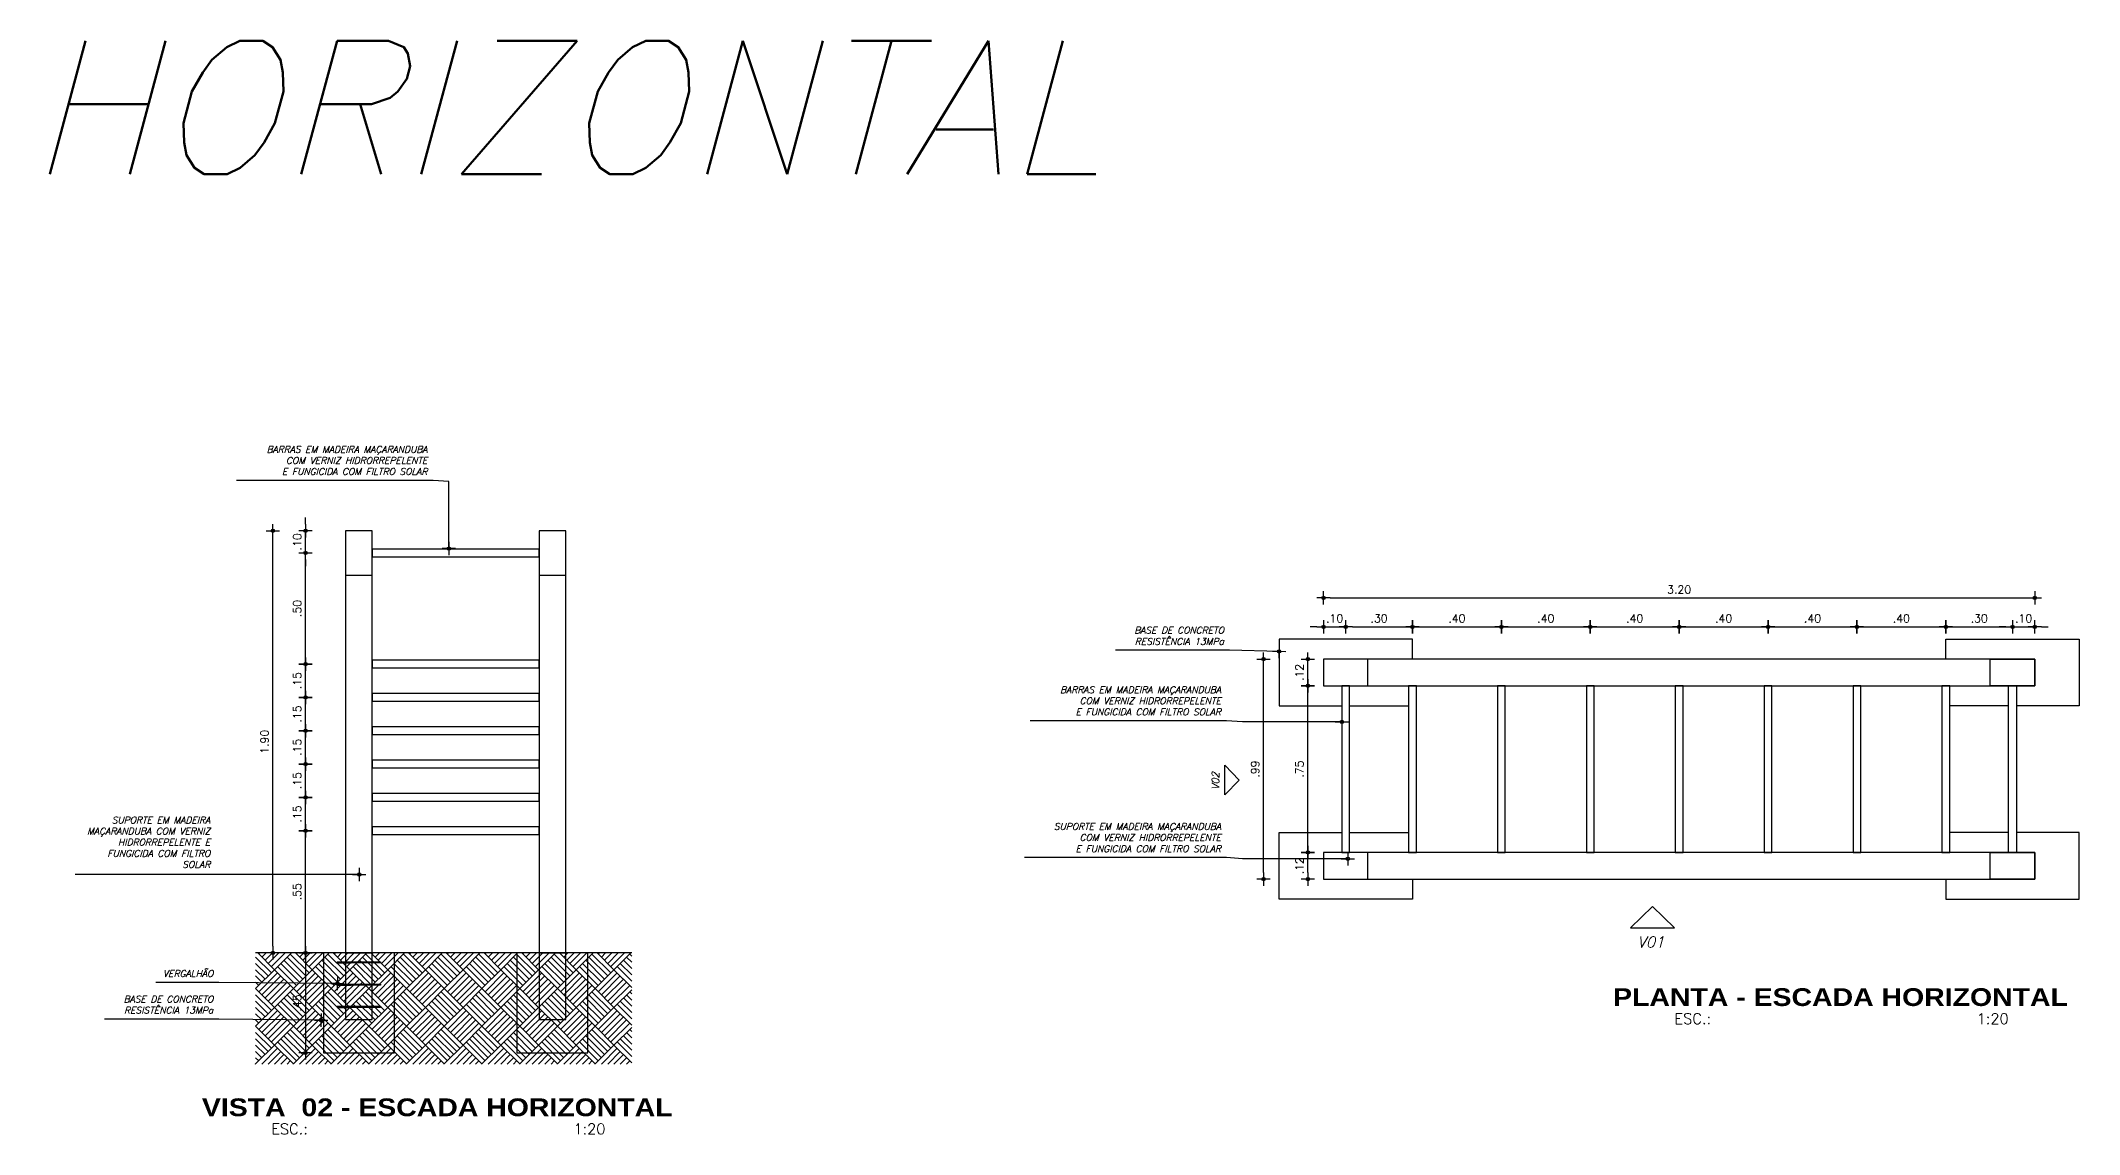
# Model space of a CAD drawing. Header units: millimetres. Extents: x 490 to 675, y -160 to -87.
# Drawn here: x 656.94 to 666.11, y -149.03 to -144.11 of the extents above; entities that cross this region are included whole.
import ezdxf
from ezdxf.enums import TextEntityAlignment as Align

# ---------------------------------------------------------------- set-up
doc = ezdxf.new("R2010")
doc.units = ezdxf.units.MM
doc.header["$LTSCALE"] = 2.5
doc.linetypes.add('HIDDEN', pattern=[0.375, 0.25, -0.125])
for name, color, linetype in [('ARQ_COTAS', 1, 'Continuous'), ('COTAS', 1, 'Continuous'), ('HAT', 8, 'Continuous'), ('TEXTOS', 2, 'Continuous'), ('TITULO', 2, 'Continuous'), ('UR_PROJEÇAO', 8, 'HIDDEN'), ('UR_VISTA1', 7, 'Continuous'), ('UR_VISTA2', 2, 'Continuous'), ('UR_VISTA4', 1, 'Continuous')]:
    doc.layers.add(name, color=color, linetype=linetype)
doc.styles.add('COTA20', font='ROMANS.SHX')
doc.styles.add('COTA200', font='ROMANS.SHX')
doc.styles.add('ROMANS', font='romans', dxfattribs={"oblique": 15})
doc.styles.add('TIT200', font='')
doc.styles.get('TIT200').set_extended_font_data('Arial Black')
doc.dimstyles.new('Cota20', dxfattribs={"dimscale": 0, "dimtxt": 0.04, "dimasz": 0.03, "dimexe": 0.05, "dimexo": 0.2, "dimgap": 0.025, "dimtad": 1, "dimlfac": -1, "dimzin": 4, "dimdsep": 46, "dimtxsty": 'ROMANS', "dimblk": 'ARCHTICK', "dimcen": 0.075, "dimclrd": 256, "dimclre": 8, "dimclrt": 2, "dimadec": 0, "dimazin": 0, "dimtfac": 1.2, "dimtix": 1, "dimtmove": 2, "dimatfit": 3, "dimldrblk": 'DOT', "dimfxl": 0.2, "dimfxlon": 1, "dimtvp": 2, "dimtolj": 1, "dimtzin": 4, "dimarcsym": 0})
doc.dimstyles.new('COTA20$0', dxfattribs={"dimtxt": 0.036, "dimasz": 0.03, "dimexe": 0.05, "dimexo": 0.95, "dimgap": 0.02, "dimtad": 1, "dimzin": 4, "dimdsep": 46, "dimtxsty": 'COTA20', "dimblk": 'bola', "dimcen": 0.1, "dimdle": 0.05, "dimse1": 1, "dimse2": 1, "dimclrd": 256, "dimclre": 256, "dimclrt": 2, "dimadec": 0, "dimazin": 0, "dimtfac": 1, "dimtix": 1, "dimtmove": 2, "dimatfit": 3, "dimldrblk": 'USERTICK', "dimfxl": 1, "dimtvp": 3.125, "dimtolj": 1, "dimtzin": 4, "dimarcsym": 0})

# ---------------------------------------------------------------- blocks, each defined once
blk = doc.blocks.new('bola')
blk.add_hatch(color=0).paths.add_polyline_path([(-0.25, 0, 1), (0.25, 0, 1)])
at = {"color": 0}
for p, q in [((-1, 0), (-0.25, 0)), ((0, 1), (0, 0.25)), ((0.25, 0), (1, 0)), ((0, -0.25), (0, -1))]:
    blk.add_line(p, q, dxfattribs=at)
blk.add_circle((0, 0), 0.25, dxfattribs=at)
blk = doc.blocks.new('*D595')
at = {"layer": 'COTAS', "lineweight": -2}
blk.add_line((662.6402, -147.8548), (662.6402, -147.7948), dxfattribs=at)
at = {"layer": 'DEFPOINTS', "color": 0}
for p in [(662.6402, -147.7648), (662.7107, -147.7648), (662.7107, -147.8848)]:
    blk.add_point(p, dxfattribs=at)
at = {"layer": 'COTAS', "lineweight": -2, "xscale": 0.03, "yscale": 0.03, "zscale": 0.03}
for p, rotation in [((662.6402, -147.7648), 90), ((662.6402, -147.8848), 270)]:
    blk.add_blockref('bola', p, dxfattribs=dict(at, rotation=rotation))
at = {"layer": 'COTAS', "color": 2, "insert": (662.6022, -147.8248), "char_height": 0.036, "attachment_point": 5, "rotation": 90, "style": 'COTA20'}
blk.add_mtext('\\A1;.12', dxfattribs=at)
blk = doc.blocks.new('USERTICK')
at = {"color": 0}
for p, q in [((-1, 0), (1, 0)), ((0, 1), (0, -1))]:
    blk.add_line(p, q, dxfattribs=at)
blk.add_circle((0, 0), 0.25, dxfattribs=at)
blk = doc.blocks.new('*D596')
at = {"layer": 'COTAS', "lineweight": -2}
blk.add_line((662.6402, -147.7348), (662.6402, -147.0448), dxfattribs=at)
at = {"layer": 'DEFPOINTS', "color": 0}
for p in [(662.6402, -147.0148), (662.7107, -147.0148), (662.7107, -147.7648)]:
    blk.add_point(p, dxfattribs=at)
at = {"layer": 'COTAS', "lineweight": -2, "xscale": 0.03, "yscale": 0.03, "zscale": 0.03}
for p, rotation in [((662.6402, -147.0148), 90), ((662.6402, -147.7648), 270)]:
    blk.add_blockref('bola', p, dxfattribs=dict(at, rotation=rotation))
at = {"layer": 'COTAS', "color": 2, "insert": (662.6022, -147.3898), "char_height": 0.036, "attachment_point": 5, "rotation": 90, "style": 'COTA20'}
blk.add_mtext('\\A1;.75', dxfattribs=at)
blk = doc.blocks.new('*D597')
at = {"layer": 'COTAS', "lineweight": -2}
blk.add_line((662.6402, -146.9848), (662.6402, -146.9248), dxfattribs=at)
at = {"layer": 'DEFPOINTS', "color": 0}
for p in [(662.6402, -146.8948), (662.7107, -146.8948), (662.7107, -147.0148)]:
    blk.add_point(p, dxfattribs=at)
at = {"layer": 'COTAS', "lineweight": -2, "xscale": 0.03, "yscale": 0.03, "zscale": 0.03}
for p, rotation in [((662.6402, -146.8948), 90), ((662.6402, -147.0148), 270)]:
    blk.add_blockref('bola', p, dxfattribs=dict(at, rotation=rotation))
at = {"layer": 'COTAS', "color": 2, "insert": (662.6022, -146.9548), "char_height": 0.036, "attachment_point": 5, "rotation": 90, "style": 'COTA20'}
blk.add_mtext('\\A1;.12', dxfattribs=at)
blk = doc.blocks.new('*D571')
at = {"layer": 'COTAS', "lineweight": -2}
blk.add_line((662.441, -147.8548), (662.441, -146.9248), dxfattribs=at)
at = {"layer": 'DEFPOINTS', "color": 0}
for p in [(662.441, -146.8948), (662.628, -146.8948), (662.628, -147.8848)]:
    blk.add_point(p, dxfattribs=at)
at = {"layer": 'COTAS', "lineweight": -2, "xscale": 0.03, "yscale": 0.03, "zscale": 0.03}
for p, rotation in [((662.441, -146.8948), 90), ((662.441, -147.8848), 270)]:
    blk.add_blockref('bola', p, dxfattribs=dict(at, rotation=rotation))
at = {"layer": 'COTAS', "color": 2, "insert": (662.403, -147.3898), "char_height": 0.036, "attachment_point": 5, "rotation": 90, "style": 'COTA20'}
blk.add_mtext('\\A1;.99', dxfattribs=at)
blk = doc.blocks.new('*D572')
at = {"layer": 'COTAS', "lineweight": -2}
blk.add_line((662.7407, -146.6197), (665.8807, -146.6197), dxfattribs=at)
at = {"layer": 'DEFPOINTS', "color": 0}
for p in [(665.9107, -146.6197), (662.7107, -147.8175), (665.9107, -147.8175)]:
    blk.add_point(p, dxfattribs=at)
at = {"layer": 'COTAS', "lineweight": -2, "xscale": 0.03, "yscale": 0.03, "zscale": 0.03, "rotation": 180}
blk.add_blockref('bola', (662.7107, -146.6197), dxfattribs=at)
at = {"layer": 'COTAS', "lineweight": -2, "xscale": 0.03, "yscale": 0.03, "zscale": 0.03}
blk.add_blockref('bola', (665.9107, -146.6197), dxfattribs=at)
at = {"layer": 'COTAS', "color": 2, "insert": (664.3107, -146.5817), "char_height": 0.036, "attachment_point": 5, "style": 'COTA20'}
blk.add_mtext('\\A1;3.20', dxfattribs=at)
blk = doc.blocks.new('*D573')
at = {"layer": 'COTAS', "lineweight": -2}
for p, q in [((662.6807, -146.7496), (662.6507, -146.7496)), ((662.7107, -146.7496), (662.8107, -146.7496)), ((662.8407, -146.7496), (662.8707, -146.7496))]:
    blk.add_line(p, q, dxfattribs=at)
at = {"layer": 'DEFPOINTS', "color": 0}
for p in [(662.8107, -146.7496), (662.7107, -146.9475), (662.8107, -146.9475)]:
    blk.add_point(p, dxfattribs=at)
at = {"layer": 'COTAS', "lineweight": -2, "xscale": 0.03, "yscale": 0.03, "zscale": 0.03}
blk.add_blockref('bola', (662.7107, -146.7496), dxfattribs=at)
at = {"layer": 'COTAS', "lineweight": -2, "xscale": 0.03, "yscale": 0.03, "zscale": 0.03, "rotation": 180}
blk.add_blockref('bola', (662.8107, -146.7496), dxfattribs=at)
at = {"layer": 'COTAS', "color": 2, "insert": (662.7607, -146.7116), "char_height": 0.036, "attachment_point": 5, "style": 'COTA20'}
blk.add_mtext('\\A1;.10', dxfattribs=at)
blk = doc.blocks.new('*D574')
at = {"layer": 'COTAS', "lineweight": -2}
blk.add_line((662.8407, -146.7496), (663.0807, -146.7496), dxfattribs=at)
at = {"layer": 'DEFPOINTS', "color": 0}
for p in [(663.1107, -146.7496), (662.8107, -146.9475), (663.1107, -146.9475)]:
    blk.add_point(p, dxfattribs=at)
at = {"layer": 'COTAS', "lineweight": -2, "xscale": 0.03, "yscale": 0.03, "zscale": 0.03, "rotation": 180}
blk.add_blockref('bola', (662.8107, -146.7496), dxfattribs=at)
at = {"layer": 'COTAS', "lineweight": -2, "xscale": 0.03, "yscale": 0.03, "zscale": 0.03}
blk.add_blockref('bola', (663.1107, -146.7496), dxfattribs=at)
at = {"layer": 'COTAS', "color": 2, "insert": (662.9607, -146.7116), "char_height": 0.036, "attachment_point": 5, "style": 'COTA20'}
blk.add_mtext('\\A1;.30', dxfattribs=at)
blk = doc.blocks.new('*D575')
at = {"layer": 'COTAS', "lineweight": -2}
blk.add_line((663.1407, -146.7496), (663.4807, -146.7496), dxfattribs=at)
at = {"layer": 'DEFPOINTS', "color": 0}
for p in [(663.5107, -146.7496), (663.1107, -146.9475), (663.5107, -146.9475)]:
    blk.add_point(p, dxfattribs=at)
at = {"layer": 'COTAS', "lineweight": -2, "xscale": 0.03, "yscale": 0.03, "zscale": 0.03, "rotation": 180}
blk.add_blockref('bola', (663.1107, -146.7496), dxfattribs=at)
at = {"layer": 'COTAS', "lineweight": -2, "xscale": 0.03, "yscale": 0.03, "zscale": 0.03}
blk.add_blockref('bola', (663.5107, -146.7496), dxfattribs=at)
at = {"layer": 'COTAS', "color": 2, "insert": (663.3107, -146.7116), "char_height": 0.036, "attachment_point": 5, "style": 'COTA20'}
blk.add_mtext('\\A1;.40', dxfattribs=at)
blk = doc.blocks.new('*D576')
at = {"layer": 'COTAS', "lineweight": -2}
blk.add_line((663.5407, -146.7496), (663.8807, -146.7496), dxfattribs=at)
at = {"layer": 'DEFPOINTS', "color": 0}
for p in [(663.9107, -146.7496), (663.5107, -146.9475), (663.9107, -146.9475)]:
    blk.add_point(p, dxfattribs=at)
at = {"layer": 'COTAS', "lineweight": -2, "xscale": 0.03, "yscale": 0.03, "zscale": 0.03, "rotation": 180}
blk.add_blockref('bola', (663.5107, -146.7496), dxfattribs=at)
at = {"layer": 'COTAS', "lineweight": -2, "xscale": 0.03, "yscale": 0.03, "zscale": 0.03}
blk.add_blockref('bola', (663.9107, -146.7496), dxfattribs=at)
at = {"layer": 'COTAS', "color": 2, "insert": (663.7107, -146.7116), "char_height": 0.036, "attachment_point": 5, "style": 'COTA20'}
blk.add_mtext('\\A1;.40', dxfattribs=at)
blk = doc.blocks.new('*D577')
at = {"layer": 'COTAS', "lineweight": -2}
blk.add_line((663.9407, -146.7496), (664.2807, -146.7496), dxfattribs=at)
at = {"layer": 'DEFPOINTS', "color": 0}
for p in [(664.3107, -146.7496), (663.9107, -146.9475), (664.3107, -146.9475)]:
    blk.add_point(p, dxfattribs=at)
at = {"layer": 'COTAS', "lineweight": -2, "xscale": 0.03, "yscale": 0.03, "zscale": 0.03, "rotation": 180}
blk.add_blockref('bola', (663.9107, -146.7496), dxfattribs=at)
at = {"layer": 'COTAS', "lineweight": -2, "xscale": 0.03, "yscale": 0.03, "zscale": 0.03}
blk.add_blockref('bola', (664.3107, -146.7496), dxfattribs=at)
at = {"layer": 'COTAS', "color": 2, "insert": (664.1107, -146.7116), "char_height": 0.036, "attachment_point": 5, "style": 'COTA20'}
blk.add_mtext('\\A1;.40', dxfattribs=at)
blk = doc.blocks.new('*D578')
at = {"layer": 'COTAS', "lineweight": -2}
blk.add_line((664.3407, -146.7496), (664.6807, -146.7496), dxfattribs=at)
at = {"layer": 'DEFPOINTS', "color": 0}
for p in [(664.7107, -146.7496), (664.3107, -146.9475), (664.7107, -146.9475)]:
    blk.add_point(p, dxfattribs=at)
at = {"layer": 'COTAS', "lineweight": -2, "xscale": 0.03, "yscale": 0.03, "zscale": 0.03, "rotation": 180}
blk.add_blockref('bola', (664.3107, -146.7496), dxfattribs=at)
at = {"layer": 'COTAS', "lineweight": -2, "xscale": 0.03, "yscale": 0.03, "zscale": 0.03}
blk.add_blockref('bola', (664.7107, -146.7496), dxfattribs=at)
at = {"layer": 'COTAS', "color": 2, "insert": (664.5107, -146.7116), "char_height": 0.036, "attachment_point": 5, "style": 'COTA20'}
blk.add_mtext('\\A1;.40', dxfattribs=at)
blk = doc.blocks.new('*D579')
at = {"layer": 'COTAS', "lineweight": -2}
blk.add_line((664.7407, -146.7496), (665.0807, -146.7496), dxfattribs=at)
at = {"layer": 'DEFPOINTS', "color": 0}
for p in [(665.1107, -146.7496), (664.7107, -146.9475), (665.1107, -146.9475)]:
    blk.add_point(p, dxfattribs=at)
at = {"layer": 'COTAS', "lineweight": -2, "xscale": 0.03, "yscale": 0.03, "zscale": 0.03, "rotation": 180}
blk.add_blockref('bola', (664.7107, -146.7496), dxfattribs=at)
at = {"layer": 'COTAS', "lineweight": -2, "xscale": 0.03, "yscale": 0.03, "zscale": 0.03}
blk.add_blockref('bola', (665.1107, -146.7496), dxfattribs=at)
at = {"layer": 'COTAS', "color": 2, "insert": (664.9107, -146.7116), "char_height": 0.036, "attachment_point": 5, "style": 'COTA20'}
blk.add_mtext('\\A1;.40', dxfattribs=at)
blk = doc.blocks.new('*D580')
at = {"layer": 'COTAS', "lineweight": -2}
blk.add_line((665.1407, -146.7496), (665.4807, -146.7496), dxfattribs=at)
at = {"layer": 'DEFPOINTS', "color": 0}
for p in [(665.5107, -146.7496), (665.1107, -146.9475), (665.5107, -146.9475)]:
    blk.add_point(p, dxfattribs=at)
at = {"layer": 'COTAS', "lineweight": -2, "xscale": 0.03, "yscale": 0.03, "zscale": 0.03, "rotation": 180}
blk.add_blockref('bola', (665.1107, -146.7496), dxfattribs=at)
at = {"layer": 'COTAS', "lineweight": -2, "xscale": 0.03, "yscale": 0.03, "zscale": 0.03}
blk.add_blockref('bola', (665.5107, -146.7496), dxfattribs=at)
at = {"layer": 'COTAS', "color": 2, "insert": (665.3107, -146.7116), "char_height": 0.036, "attachment_point": 5, "style": 'COTA20'}
blk.add_mtext('\\A1;.40', dxfattribs=at)
blk = doc.blocks.new('*D581')
at = {"layer": 'COTAS', "lineweight": -2}
blk.add_line((665.5407, -146.7496), (665.7807, -146.7496), dxfattribs=at)
at = {"layer": 'DEFPOINTS', "color": 0}
for p in [(665.8107, -146.7496), (665.5107, -146.9475), (665.8107, -146.9475)]:
    blk.add_point(p, dxfattribs=at)
at = {"layer": 'COTAS', "lineweight": -2, "xscale": 0.03, "yscale": 0.03, "zscale": 0.03, "rotation": 180}
blk.add_blockref('bola', (665.5107, -146.7496), dxfattribs=at)
at = {"layer": 'COTAS', "lineweight": -2, "xscale": 0.03, "yscale": 0.03, "zscale": 0.03}
blk.add_blockref('bola', (665.8107, -146.7496), dxfattribs=at)
at = {"layer": 'COTAS', "color": 2, "insert": (665.6607, -146.7116), "char_height": 0.036, "attachment_point": 5, "style": 'COTA20'}
blk.add_mtext('\\A1;.30', dxfattribs=at)
blk = doc.blocks.new('*D582')
at = {"layer": 'COTAS', "lineweight": -2}
for p, q in [((665.7807, -146.7496), (665.7507, -146.7496)), ((665.8107, -146.7496), (665.9107, -146.7496)), ((665.9407, -146.7496), (665.9707, -146.7496))]:
    blk.add_line(p, q, dxfattribs=at)
at = {"layer": 'DEFPOINTS', "color": 0}
for p in [(665.9107, -146.7496), (665.8107, -146.9475), (665.9107, -146.9475)]:
    blk.add_point(p, dxfattribs=at)
at = {"layer": 'COTAS', "lineweight": -2, "xscale": 0.03, "yscale": 0.03, "zscale": 0.03}
blk.add_blockref('bola', (665.8107, -146.7496), dxfattribs=at)
at = {"layer": 'COTAS', "lineweight": -2, "xscale": 0.03, "yscale": 0.03, "zscale": 0.03, "rotation": 180}
blk.add_blockref('bola', (665.9107, -146.7496), dxfattribs=at)
at = {"layer": 'COTAS', "color": 2, "insert": (665.8607, -146.7116), "char_height": 0.036, "attachment_point": 5, "style": 'COTA20'}
blk.add_mtext('\\A1;.10', dxfattribs=at)
blk = doc.blocks.new('*D583')
at = {"layer": 'COTAS', "lineweight": -2}
blk.add_line((658.1309, -148.187), (658.1309, -147.697), dxfattribs=at)
at = {"layer": 'DEFPOINTS', "color": 0}
for p in [(658.1309, -147.667), (658.3354, -147.667), (658.2154, -148.217)]:
    blk.add_point(p, dxfattribs=at)
at = {"layer": 'COTAS', "lineweight": -2, "xscale": 0.03, "yscale": 0.03, "zscale": 0.03}
for p, rotation in [((658.1309, -147.667), 90), ((658.1309, -148.217), 270)]:
    blk.add_blockref('bola', p, dxfattribs=dict(at, rotation=rotation))
at = {"layer": 'COTAS', "color": 2, "insert": (658.0929, -147.942), "char_height": 0.036, "attachment_point": 5, "rotation": 90, "style": 'COTA20'}
blk.add_mtext('\\A1;.55', dxfattribs=at)
blk = doc.blocks.new('*D584')
at = {"layer": 'COTAS', "lineweight": -2}
blk.add_line((658.1309, -147.637), (658.1309, -147.547), dxfattribs=at)
at = {"layer": 'DEFPOINTS', "color": 0}
for p in [(658.1309, -147.517), (658.3354, -147.517), (658.3354, -147.667)]:
    blk.add_point(p, dxfattribs=at)
at = {"layer": 'COTAS', "lineweight": -2, "xscale": 0.03, "yscale": 0.03, "zscale": 0.03}
for p, rotation in [((658.1309, -147.517), 90), ((658.1309, -147.667), 270)]:
    blk.add_blockref('bola', p, dxfattribs=dict(at, rotation=rotation))
at = {"layer": 'COTAS', "color": 2, "insert": (658.0929, -147.592), "char_height": 0.036, "attachment_point": 5, "rotation": 90, "style": 'COTA20'}
blk.add_mtext('\\A1;.15', dxfattribs=at)
blk = doc.blocks.new('*D585')
at = {"layer": 'COTAS', "lineweight": -2}
blk.add_line((658.1309, -147.487), (658.1309, -147.397), dxfattribs=at)
at = {"layer": 'DEFPOINTS', "color": 0}
for p in [(658.1309, -147.367), (658.3354, -147.367), (658.3354, -147.517)]:
    blk.add_point(p, dxfattribs=at)
at = {"layer": 'COTAS', "lineweight": -2, "xscale": 0.03, "yscale": 0.03, "zscale": 0.03}
for p, rotation in [((658.1309, -147.367), 90), ((658.1309, -147.517), 270)]:
    blk.add_blockref('bola', p, dxfattribs=dict(at, rotation=rotation))
at = {"layer": 'COTAS', "color": 2, "insert": (658.0929, -147.442), "char_height": 0.036, "attachment_point": 5, "rotation": 90, "style": 'COTA20'}
blk.add_mtext('\\A1;.15', dxfattribs=at)
blk = doc.blocks.new('*D586')
at = {"layer": 'COTAS', "lineweight": -2}
blk.add_line((658.1309, -147.337), (658.1309, -147.247), dxfattribs=at)
at = {"layer": 'DEFPOINTS', "color": 0}
for p in [(658.1309, -147.217), (658.3354, -147.217), (658.3354, -147.367)]:
    blk.add_point(p, dxfattribs=at)
at = {"layer": 'COTAS', "lineweight": -2, "xscale": 0.03, "yscale": 0.03, "zscale": 0.03}
for p, rotation in [((658.1309, -147.217), 90), ((658.1309, -147.367), 270)]:
    blk.add_blockref('bola', p, dxfattribs=dict(at, rotation=rotation))
at = {"layer": 'COTAS', "color": 2, "insert": (658.0929, -147.292), "char_height": 0.036, "attachment_point": 5, "rotation": 90, "style": 'COTA20'}
blk.add_mtext('\\A1;.15', dxfattribs=at)
blk = doc.blocks.new('*D587')
at = {"layer": 'COTAS', "lineweight": -2}
blk.add_line((658.1309, -147.187), (658.1309, -147.097), dxfattribs=at)
at = {"layer": 'DEFPOINTS', "color": 0}
for p in [(658.1309, -147.067), (658.3354, -147.067), (658.3354, -147.217)]:
    blk.add_point(p, dxfattribs=at)
at = {"layer": 'COTAS', "lineweight": -2, "xscale": 0.03, "yscale": 0.03, "zscale": 0.03}
for p, rotation in [((658.1309, -147.067), 90), ((658.1309, -147.217), 270)]:
    blk.add_blockref('bola', p, dxfattribs=dict(at, rotation=rotation))
at = {"layer": 'COTAS', "color": 2, "insert": (658.0929, -147.142), "char_height": 0.036, "attachment_point": 5, "rotation": 90, "style": 'COTA20'}
blk.add_mtext('\\A1;.15', dxfattribs=at)
blk = doc.blocks.new('*D588')
at = {"layer": 'COTAS', "lineweight": -2}
blk.add_line((658.1309, -147.037), (658.1309, -146.947), dxfattribs=at)
at = {"layer": 'DEFPOINTS', "color": 0}
for p in [(658.1309, -146.917), (658.3354, -146.917), (658.3354, -147.067)]:
    blk.add_point(p, dxfattribs=at)
at = {"layer": 'COTAS', "lineweight": -2, "xscale": 0.03, "yscale": 0.03, "zscale": 0.03}
for p, rotation in [((658.1309, -146.917), 90), ((658.1309, -147.067), 270)]:
    blk.add_blockref('bola', p, dxfattribs=dict(at, rotation=rotation))
at = {"layer": 'COTAS', "color": 2, "insert": (658.0929, -146.992), "char_height": 0.036, "attachment_point": 5, "rotation": 90, "style": 'COTA20'}
blk.add_mtext('\\A1;.15', dxfattribs=at)
blk = doc.blocks.new('*D589')
at = {"layer": 'COTAS', "lineweight": -2}
blk.add_line((658.1309, -146.887), (658.1309, -146.447), dxfattribs=at)
at = {"layer": 'DEFPOINTS', "color": 0}
for p in [(658.1309, -146.417), (658.3354, -146.417), (658.3354, -146.917)]:
    blk.add_point(p, dxfattribs=at)
at = {"layer": 'COTAS', "lineweight": -2, "xscale": 0.03, "yscale": 0.03, "zscale": 0.03}
for p, rotation in [((658.1309, -146.417), 90), ((658.1309, -146.917), 270)]:
    blk.add_blockref('bola', p, dxfattribs=dict(at, rotation=rotation))
at = {"layer": 'COTAS', "color": 2, "insert": (658.0929, -146.667), "char_height": 0.036, "attachment_point": 5, "rotation": 90, "style": 'COTA20'}
blk.add_mtext('\\A1;.50', dxfattribs=at)
blk = doc.blocks.new('*D590')
at = {"layer": 'COTAS', "lineweight": -2}
for p, q in [((658.1309, -146.287), (658.1309, -146.257)), ((658.1309, -146.417), (658.1309, -146.317)), ((658.1309, -146.447), (658.1309, -146.477))]:
    blk.add_line(p, q, dxfattribs=at)
at = {"layer": 'DEFPOINTS', "color": 0}
for p in [(658.1309, -146.317), (658.2154, -146.317), (658.3354, -146.417)]:
    blk.add_point(p, dxfattribs=at)
at = {"layer": 'COTAS', "lineweight": -2, "xscale": 0.03, "yscale": 0.03, "zscale": 0.03}
for p, rotation in [((658.1309, -146.317), 270), ((658.1309, -146.417), 90)]:
    blk.add_blockref('bola', p, dxfattribs=dict(at, rotation=rotation))
at = {"layer": 'COTAS', "color": 2, "insert": (658.0929, -146.367), "char_height": 0.036, "attachment_point": 5, "rotation": 90, "style": 'COTA20'}
blk.add_mtext('\\A1;.10', dxfattribs=at)
blk = doc.blocks.new('*D591')
at = {"layer": 'COTAS', "lineweight": -2}
blk.add_line((657.9839, -148.187), (657.9839, -146.347), dxfattribs=at)
at = {"layer": 'DEFPOINTS', "color": 0}
for p in [(657.9839, -146.317), (658.3354, -146.317), (658.3354, -148.217)]:
    blk.add_point(p, dxfattribs=at)
at = {"layer": 'COTAS', "lineweight": -2, "xscale": 0.03, "yscale": 0.03, "zscale": 0.03}
for p, rotation in [((657.9839, -146.317), 90), ((657.9839, -148.217), 270)]:
    blk.add_blockref('bola', p, dxfattribs=dict(at, rotation=rotation))
at = {"layer": 'COTAS', "color": 2, "insert": (657.9459, -147.267), "char_height": 0.036, "attachment_point": 5, "rotation": 90, "style": 'COTA20'}
blk.add_mtext('\\A1;1.90', dxfattribs=at)
blk = doc.blocks.new('DOT')
for p, q in [((-1, 0), (1, 0)), ((0, 1), (0, -1))]:
    blk.add_line(p, q)
blk.add_circle((0, 0), 0.25)
blk = doc.blocks.new('*D599')
at = {"layer": 'COTAS', "lineweight": -2}
blk.add_line((658.1309, -148.247), (658.1309, -148.637), dxfattribs=at)
at = {"layer": 'DEFPOINTS', "color": 0}
for p in [(658.2109, -148.217), (658.1309, -148.667), (658.2109, -148.667)]:
    blk.add_point(p, dxfattribs=at)
at = {"layer": 'COTAS', "lineweight": -2, "xscale": 0.03, "yscale": 0.03, "zscale": 0.03}
for p, rotation in [((658.1309, -148.217), 90), ((658.1309, -148.667), 270)]:
    blk.add_blockref('bola', p, dxfattribs=dict(at, rotation=rotation))
at = {"layer": 'COTAS', "color": 2, "insert": (658.0929, -148.442), "char_height": 0.036, "attachment_point": 5, "rotation": 90, "style": 'COTA20'}
blk.add_mtext('\\A1;.45', dxfattribs=at)

msp = doc.modelspace()

# ---------------------------------------------------------------- hatches: boundary and pattern name
at = {"layer": 'HAT'}
h = msp.add_hatch(dxfattribs=at)
h.set_pattern_fill('AR-PARQ1', color=256, scale=0.01, angle=45, style=0)
h.set_pattern_definition([(135, (657.90589, -148.71703), (-0.169706, 1e-17), [0.12, -0.12]), (135, (657.92003, -148.70289), (-0.169706, 1e-17), [0.12, -0.12]), (135, (657.93417, -148.68874), (-0.169706, 1e-17), [0.12, -0.12]), (135, (657.94831, -148.6746), (-0.169706, 1e-17), [0.12, -0.12]), (135, (657.96246, -148.66046), (-0.169706, 1e-17), [0.12, -0.12]), (135, (657.9766, -148.64632), (-0.169706, 1e-17), [0.12, -0.12]), (135, (657.99074, -148.63217), (-0.169706, 1e-17), [0.12, -0.12]), (45, (657.82104, -148.63217), (0.169706, -1e-17), [0.12, -0.12]), (45, (657.80689, -148.61803), (0.169706, -1e-17), [0.12, -0.12]), (45, (657.79275, -148.60389), (0.169706, -1e-17), [0.12, -0.12]), (45, (657.77861, -148.58975), (0.169706, -1e-17), [0.12, -0.12]), (45, (657.76447, -148.57561), (0.169706, -1e-17), [0.12, -0.12]), (45, (657.75032, -148.56146), (0.169706, -1e-17), [0.12, -0.12]), (45, (657.73618, -148.54732), (0.169706, -1e-17), [0.12, -0.12])])
h.paths.add_polyline_path([(657.9059, -148.217), (659.598, -148.217), (659.598, -148.717), (657.9059, -148.717)])

# ---------------------------------------------------------------- linework, layer by layer
at = {"layer": 'TEXTOS', "ltscale": 10}
for points in [[(662.267, -147.5053), (662.267, -147.3728), (662.3308, -147.439)], [(664.0917, -148.104), (664.2903, -148.104), (664.191, -148.0083)]]:
    msp.add_lwpolyline(points, close=True, dxfattribs=at)
at = {"layer": 'UR_PROJEÇAO', "ltscale": 5}
for p, q in [((658.2734, -148.257), (658.4683, -148.257)), ((658.2734, -148.357), (658.4683, -148.357)), ((658.2734, -148.457), (658.4683, -148.457))]:
    msp.add_line(p, q, dxfattribs=at)
for points in [[(663.1107, -146.8948), (663.1107, -146.8048), (662.5107, -146.8048), (662.5107, -147.1048), (662.7932, -147.1048)], [(665.5107, -146.8948), (665.5107, -146.8048), (666.1107, -146.8048), (666.1107, -147.1048), (665.8282, -147.1048)], [(662.8282, -147.1048), (663.0932, -147.1048)], [(665.7932, -147.1048), (665.5282, -147.1048)], [(663.1107, -147.8848), (663.1107, -147.9748), (662.5107, -147.9748), (662.5107, -147.6748), (662.7932, -147.6748)], [(662.8282, -147.6748), (663.0932, -147.6748)], [(665.5107, -147.8848), (665.5107, -147.9748), (666.1107, -147.9748), (666.1107, -147.6748), (665.8282, -147.6748)], [(665.7932, -147.6748), (665.5282, -147.6748)], [(658.2109, -148.217), (658.2109, -148.667), (658.5309, -148.667), (658.5309, -148.217), (658.2109, -148.217)], [(658.2734, -148.257), (658.2734, -148.262), (658.3359, -148.262)], [(658.3109, -148.217), (658.3109, -148.517), (658.4309, -148.517), (658.4309, -148.217)], [(658.4683, -148.257), (658.4683, -148.262), (658.3359, -148.262)], [(659.0809, -148.217), (659.0809, -148.667), (659.4009, -148.667), (659.4009, -148.217), (659.0809, -148.217)], [(659.1809, -148.217), (659.1809, -148.517), (659.3009, -148.517), (659.3009, -148.217)], [(658.2734, -148.357), (658.2734, -148.362), (658.3359, -148.362)], [(658.4683, -148.357), (658.4683, -148.362), (658.3359, -148.362)], [(658.2734, -148.457), (658.2734, -148.462), (658.3359, -148.462)], [(658.4683, -148.457), (658.4683, -148.462), (658.3359, -148.462)]]:
    msp.add_lwpolyline(points, dxfattribs=at)
for points in [[(662.7107, -147.0148), (662.9107, -147.0148), (662.9107, -146.8948), (662.7107, -146.8948)], [(665.9107, -147.0148), (665.7107, -147.0148), (665.7107, -146.8948), (665.9107, -146.8948)], [(662.7107, -147.8848), (662.9107, -147.8848), (662.9107, -147.7648), (662.7107, -147.7648)], [(665.9107, -147.8848), (665.7107, -147.8848), (665.7107, -147.7648), (665.9107, -147.7648)]]:
    msp.add_lwpolyline(points, close=True, dxfattribs=at)
at = {"layer": 'UR_VISTA1'}
for p, q in [((658.3109, -146.517), (658.4309, -146.517)), ((659.1809, -146.517), (659.3009, -146.517))]:
    msp.add_line(p, q, dxfattribs=at)
for points in [[(659.1809, -146.4345), (659.1809, -146.3995), (658.4309, -146.3995), (658.4309, -146.4345)], [(659.1809, -146.9345), (659.1809, -146.8995), (658.4309, -146.8995), (658.4309, -146.9345)], [(662.7932, -147.7648), (662.8282, -147.7648), (662.8282, -147.0148), (662.7932, -147.0148)], [(665.8282, -147.7648), (665.7932, -147.7648), (665.7932, -147.0148), (665.8282, -147.0148)], [(659.1809, -147.0845), (659.1809, -147.0495), (658.4309, -147.0495), (658.4309, -147.0845)], [(659.1809, -147.2345), (659.1809, -147.1995), (658.4309, -147.1995), (658.4309, -147.2345)], [(659.1809, -147.3845), (659.1809, -147.3495), (658.4309, -147.3495), (658.4309, -147.3845)], [(659.1809, -147.5345), (659.1809, -147.4995), (658.4309, -147.4995), (658.4309, -147.5345)], [(659.1809, -147.6845), (659.1809, -147.6495), (658.4309, -147.6495), (658.4309, -147.6845)]]:
    msp.add_lwpolyline(points, close=True, dxfattribs=at)
at = {"layer": 'UR_VISTA2'}
for points in [[(658.4309, -148.217), (658.4309, -146.317), (658.3109, -146.317), (658.3109, -148.217)], [(659.3009, -148.217), (659.3009, -146.317), (659.1809, -146.317), (659.1809, -148.217)], [(662.7107, -147.0148), (665.9107, -147.0148), (665.9107, -146.8948), (662.7107, -146.8948)], [(663.0932, -147.7648), (663.1282, -147.7648), (663.1282, -147.0148), (663.0932, -147.0148)], [(663.4932, -147.7648), (663.5282, -147.7648), (663.5282, -147.0148), (663.4932, -147.0148)], [(663.8932, -147.7648), (663.9282, -147.7648), (663.9282, -147.0148), (663.8932, -147.0148)], [(664.2932, -147.7648), (664.3282, -147.7648), (664.3282, -147.0148), (664.2932, -147.0148)], [(664.6932, -147.7648), (664.7282, -147.7648), (664.7282, -147.0148), (664.6932, -147.0148)], [(665.0932, -147.7648), (665.1282, -147.7648), (665.1282, -147.0148), (665.0932, -147.0148)], [(665.4932, -147.7648), (665.5282, -147.7648), (665.5282, -147.0148), (665.4932, -147.0148)], [(662.7107, -147.8848), (665.9107, -147.8848), (665.9107, -147.7648), (662.7107, -147.7648)]]:
    msp.add_lwpolyline(points, close=True, dxfattribs=at)
at = {"layer": 'UR_VISTA4'}
msp.add_line((659.598, -148.217), (657.9059, -148.217), dxfattribs=at)

# ---------------------------------------------------------------- texts
at = {"layer": 'ARQ_COTAS', "color": 4, "insert": (661.7114, -144.7119), "char_height": 0.6, "attachment_point": 9, "style": 'ROMANS'}
msp.add_mtext('9. ESCADA HORIZONTAL', dxfattribs=at)
at = {"layer": 'ARQ_COTAS', "color": 2, "char_height": 0.03, "attachment_point": 9, "style": 'ROMANS'}
for s, insert in [('BARRAS EM MADEIRA MAÇARANDUBA\\PCOM VERNIZ HIDRORREPELENTE\\PE FUNGICIDA COM FILTRO SOLAR', (658.6789, -146.0657)), ('BASE DE CONCRETO \\PRESISTÊNCIA 13MPa ', (662.2628, -146.83)), ('BARRAS EM MADEIRA MAÇARANDUBA\\PCOM VERNIZ HIDRORREPELENTE\\PE FUNGICIDA COM FILTRO SOLAR', (662.2493, -147.1476)), ('SUPORTE EM MADEIRA MAÇARANDUBA\\PCOM VERNIZ HIDRORREPELENTE\\PE FUNGICIDA COM FILTRO SOLAR', (662.2493, -147.763)), ('VERGALHÃO', (657.7153, -148.3249)), ('BASE DE CONCRETO \\PRESISTÊNCIA 13MPa ', (657.7153, -148.49))]:
    msp.add_mtext(s, dxfattribs=dict(at, insert=insert))
at = {"layer": 'ARQ_COTAS', "color": 2, "insert": (657.7018, -147.8341), "char_height": 0.03, "width": 0.615272, "attachment_point": 9, "style": 'ROMANS'}
msp.add_mtext('SUPORTE EM MADEIRA MAÇARANDUBA COM VERNIZ HIDRORREPELENTE E FUNGICIDA COM FILTRO SOLAR', dxfattribs=at)
at = {"layer": 'TEXTOS', "ltscale": 10, "insert": (662.2081, -147.4843), "char_height": 0.03251, "attachment_point": 1, "rotation": 90, "style": 'ROMANS'}
msp.add_mtext('V02', dxfattribs=at)
at = {"layer": 'TEXTOS', "ltscale": 10, "insert": (664.1231, -148.1923), "char_height": 0.04877, "attachment_point": 7, "style": 'ROMANS'}
msp.add_mtext('V01', dxfattribs=at)
at = {"layer": 'TITULO'}
for s, height, style, p in [('PLANTA - ESCADA HORIZONTAL', 0.08, 'TIT200', (665.0365, -148.4159)), ('ESC.:                                 1:20', 0.048, 'COTA200', (665.0415, -148.5131)), ('VISTA  02 - ESCADA HORIZONTAL', 0.08, 'TIT200', (658.723, -148.9119)), ('ESC.:                                 1:20', 0.048, 'COTA200', (658.7279, -149.0091))]:
    msp.add_text(s, height=height, dxfattribs=dict(at, style=style)).set_placement(p, align=Align.MIDDLE_CENTER)

# ---------------------------------------------------------------- dimensions: what is measured, and where the dimension line sits
at = {"layer": 'COTAS'}
for base, p1, p2, picture, middle in [((658.1309, -146.317), (658.3354, -146.417), (658.2154, -146.317), '*D590', (658.0929, -146.367)), ((657.9839, -146.317), (658.3354, -148.217), (658.3354, -146.317), '*D591', (657.9459, -147.267)), ((658.1309, -146.417), (658.3354, -146.917), (658.3354, -146.417), '*D589', (658.0929, -146.667)), ((658.1309, -146.917), (658.3354, -147.067), (658.3354, -146.917), '*D588', (658.0929, -146.992)), ((662.441, -146.8948), (662.628, -147.8848), (662.628, -146.8948), '*D571', (662.403, -147.3898)), ((662.6402, -146.8948), (662.7107, -147.0148), (662.7107, -146.8948), '*D597', (662.6022, -146.9548)), ((662.6402, -147.0148), (662.7107, -147.7648), (662.7107, -147.0148), '*D596', (662.6022, -147.3898)), ((658.1309, -147.067), (658.3354, -147.217), (658.3354, -147.067), '*D587', (658.0929, -147.142)), ((658.1309, -147.217), (658.3354, -147.367), (658.3354, -147.217), '*D586', (658.0929, -147.292)), ((658.1309, -147.367), (658.3354, -147.517), (658.3354, -147.367), '*D585', (658.0929, -147.442)), ((658.1309, -147.517), (658.3354, -147.667), (658.3354, -147.517), '*D584', (658.0929, -147.592)), ((658.1309, -147.667), (658.2154, -148.217), (658.3354, -147.667), '*D583', (658.0929, -147.942)), ((662.6402, -147.7648), (662.7107, -147.8848), (662.7107, -147.7648), '*D595', (662.6022, -147.8248)), ((658.1309, -148.667), (658.2109, -148.217), (658.2109, -148.667), '*D599', (658.0929, -148.442))]:
    dim = msp.add_linear_dim(base=base, p1=p1, p2=p2, angle=90, dimstyle='COTA20$0', dxfattribs=at)
    dim.commit()
    dim.dimension.update_dxf_attribs({"geometry": picture, "text_midpoint": middle})
for base, p1, p2, picture, middle in [((665.9107, -146.6197), (662.7107, -147.8175), (665.9107, -147.8175), '*D572', (664.3107, -146.5817)), ((662.8107, -146.7496), (662.7107, -146.9475), (662.8107, -146.9475), '*D573', (662.7607, -146.7116)), ((663.1107, -146.7496), (662.8107, -146.9475), (663.1107, -146.9475), '*D574', (662.9607, -146.7116)), ((663.5107, -146.7496), (663.1107, -146.9475), (663.5107, -146.9475), '*D575', (663.3107, -146.7116)), ((663.9107, -146.7496), (663.5107, -146.9475), (663.9107, -146.9475), '*D576', (663.7107, -146.7116)), ((664.3107, -146.7496), (663.9107, -146.9475), (664.3107, -146.9475), '*D577', (664.1107, -146.7116)), ((664.7107, -146.7496), (664.3107, -146.9475), (664.7107, -146.9475), '*D578', (664.5107, -146.7116)), ((665.1107, -146.7496), (664.7107, -146.9475), (665.1107, -146.9475), '*D579', (664.9107, -146.7116)), ((665.5107, -146.7496), (665.1107, -146.9475), (665.5107, -146.9475), '*D580', (665.3107, -146.7116)), ((665.8107, -146.7496), (665.5107, -146.9475), (665.8107, -146.9475), '*D581', (665.6607, -146.7116)), ((665.9107, -146.7496), (665.8107, -146.9475), (665.9107, -146.9475), '*D582', (665.8607, -146.7116))]:
    dim = msp.add_linear_dim(base=base, p1=p1, p2=p2, dimstyle='COTA20$0', dxfattribs=at)
    dim.commit()
    dim.dimension.update_dxf_attribs({"geometry": picture, "text_midpoint": middle})

# ---------------------------------------------------------------- leaders
at = {"layer": 'ARQ_COTAS', "annotation_type": 0, "has_hookline": 1, "hookline_direction": 1}
for points, text_width in [([(658.7756, -146.3971), (658.7756, -146.0957), (658.7039, -146.0907)], 0.8585), ([(662.5107, -146.86), (662.2878, -146.855)], 0.4887), ([(662.7937, -147.1776), (662.3461, -147.1776), (662.2743, -147.1726)], 0.8585), ([(658.3724, -147.8641), (658.0357, -147.8641), (657.7268, -147.8641)], 0.608), ([(662.82, -147.793), (662.3461, -147.793), (662.2743, -147.788)], 0.8846), ([(658.2737, -148.3549), (657.7403, -148.3499)], 0.2582), ([(658.2003, -148.52), (657.7403, -148.515)], 0.4887)]:
    msp.add_leader(points, dimstyle='Cota20', override={"dimscale": 1, "dimldrblk": 'DOT'}, dxfattribs=dict(at, text_width=text_width))

doc.saveas('drawing.dxf')
